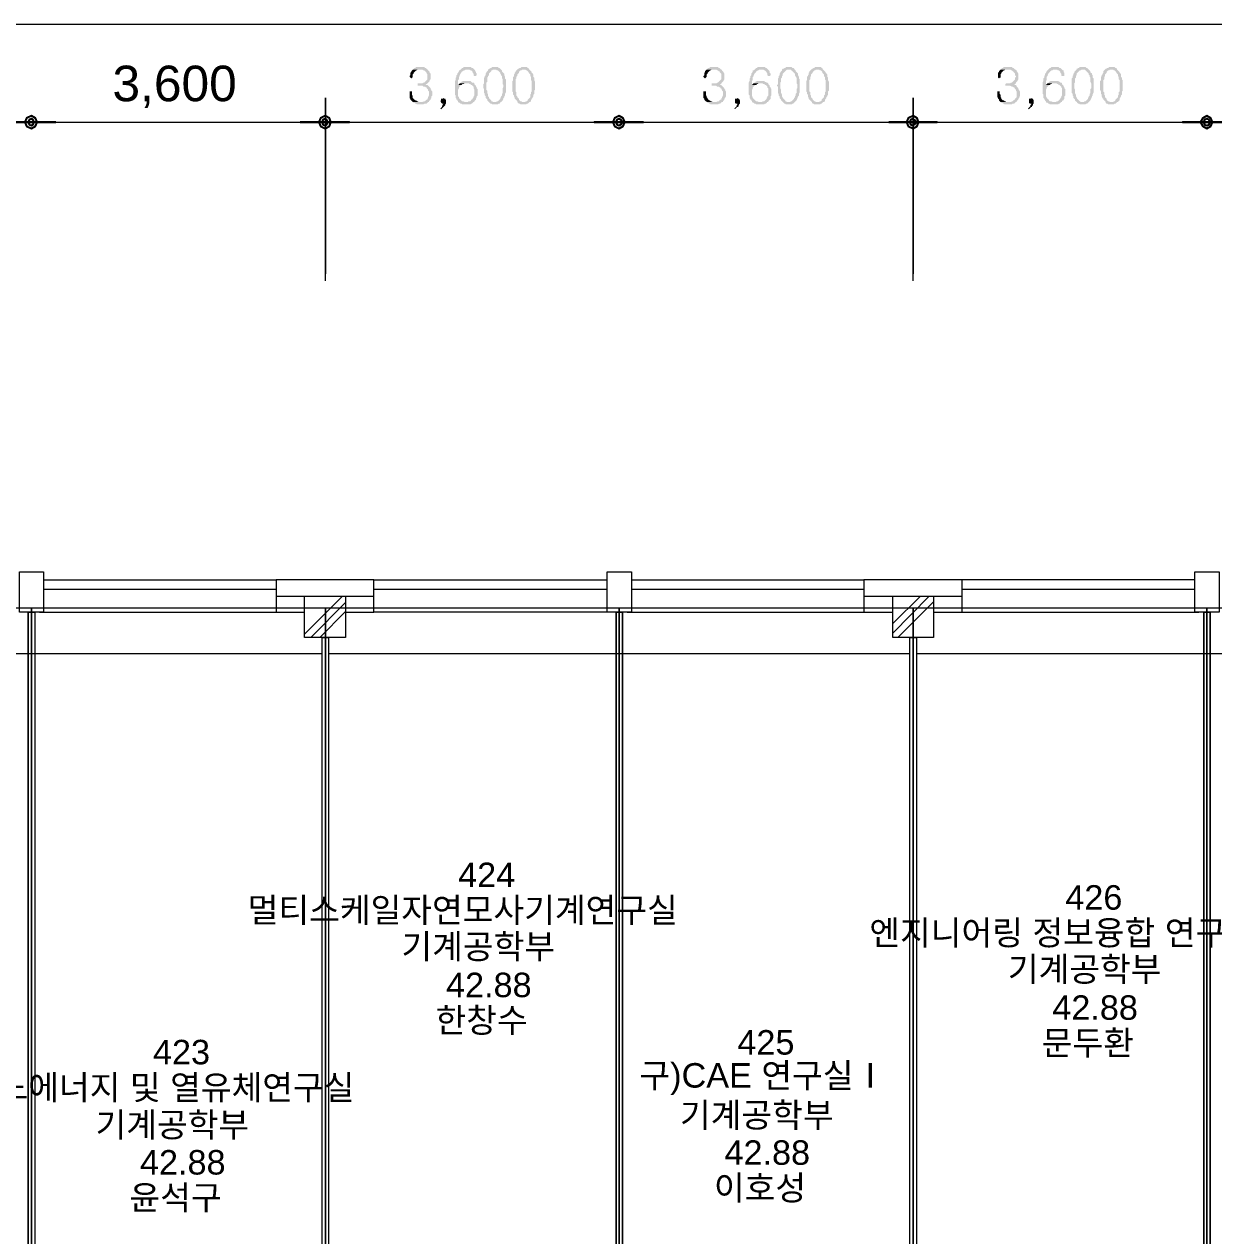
# Model space of a CAD drawing. Header units: millimetres. Extents: x -750 to 99069, y 12094 to 66109.
# Drawn here: x 21988 to 36556, y 29782 to 44611 of the extents above; entities that cross this region are included whole.
import ezdxf

# ---------------------------------------------------------------- set-up
doc = ezdxf.new("R2010")
doc.units = ezdxf.units.MM
for name, color, linetype in [('PDF_문자', 7, 'Continuous'), ('PDF_솔리드 채우기', 7, 'Continuous'), ('PDF_형상', 7, 'Continuous')]:
    doc.layers.add(name, color=color, linetype=linetype)
doc.styles.add('PDF 굴림', font='Arial.ttf')
doc.styles.add('PDF 맑은고딕Semilight', font='Arial.ttf')

msp = doc.modelspace()

# ---------------------------------------------------------------- hatches: boundary and pattern name
at = {"layer": 'PDF_솔리드 채우기', "transparency": 33554559}
for points in [[(26747, 44056), (26747, 44056), (26737, 44046), (26727, 44036), (26727, 44026), (26717, 44016), (26717, 43997), (26717, 43987), (26707, 43977), (26707, 43967), (26717, 43957), (26717, 43957), (26727, 43947), (26727, 43947), (26737, 43957), (26737, 43957), (26747, 43967), (26747, 43967), (26747, 43987), (26747, 43997), (26757, 44007), (26757, 44016), (26767, 44026), (26767, 44026), (26777, 44036), (26787, 44046), (26797, 44046), (26807, 44056), (26817, 44056), (26836, 44056), (26836, 44056)], [(26836, 44086), (26826, 44086), (26817, 44086), (26797, 44086), (26787, 44086), (26777, 44076), (26767, 44076), (26757, 44066), (26747, 44056), (26836, 44056), (26856, 44056), (26866, 44056), (26876, 44046), (26886, 44046), (26896, 44036), (26906, 44036), (26906, 44026), (26916, 44016), (26916, 44007), (26926, 43997), (26926, 43987), (26926, 43977), (26926, 43967), (26926, 43957), (26926, 43947), (26926, 43937), (26916, 43927), (26906, 43917), (26906, 43917), (26896, 43907), (26886, 43898), (26876, 43898), (26866, 43888), (26856, 43888), (26836, 43888), (26836, 43888), (26826, 43888), (26807, 43888), (26807, 43878), (26807, 43878), (26807, 43858), (26817, 43858), (26826, 43858), (26846, 43858), (26856, 43858), (26866, 43858), (26876, 43848), (26896, 43848), (26906, 43838), (26916, 43838), (26916, 43828), (26916, 43828), (26926, 43818), (26935, 43808), (26935, 43798), (26945, 43788), (26945, 43779), (26945, 43759), (26945, 43759), (26945, 43749), (26945, 43739), (26935, 43719), (26935, 43709), (26926, 43699), (26926, 43689), (26916, 43689), (26916, 43689), (26906, 43679), (26896, 43669), (26886, 43669), (26866, 43660), (26856, 43660), (26846, 43660), (26846, 43660), (26747, 43660), (26757, 43650), (26767, 43650), (26777, 43640), (26787, 43640), (26797, 43630), (26807, 43630), (26817, 43630), (26836, 43630), (26846, 43630), (26856, 43630), (26866, 43630), (26876, 43630), (26896, 43640), (26906, 43640), (26916, 43640), (26926, 43650), (26935, 43660), (26945, 43660), (26945, 43669), (26955, 43679), (26965, 43689), (26965, 43699), (26975, 43709), (26975, 43719), (26975, 43729), (26985, 43739), (26985, 43759), (26985, 43759), (26985, 43769), (26985, 43788), (26975, 43798), (26975, 43808), (26965, 43818), (26965, 43828), (26955, 43838), (26945, 43848), (26935, 43858), (26926, 43868), (26916, 43868), (26906, 43878), (26916, 43878), (26926, 43888), (26935, 43898), (26945, 43907), (26955, 43917), (26955, 43927), (26965, 43937), (26965, 43947), (26965, 43957), (26965, 43967), (26965, 43987), (26965, 43997), (26965, 44007), (26955, 44016), (26955, 44026), (26945, 44036), (26935, 44046), (26935, 44056), (26926, 44056), (26916, 44066), (26906, 44076), (26896, 44076), (26886, 44086), (26876, 44086), (26866, 44086), (26846, 44086)], [(27332, 44056), (27322, 44046), (27312, 44046), (27312, 44036), (27302, 44016), (27292, 44007), (27292, 44007), (27292, 43997), (27282, 43987), (27282, 43977), (27282, 43967), (27273, 43957), (27273, 43947), (27273, 43937), (27273, 43927), (27263, 43917), (27263, 43898), (27263, 43888), (27263, 43878), (27263, 43858), (27263, 43848), (27263, 43828), (27263, 43818), (27263, 43808), (27263, 43788), (27263, 43779), (27263, 43759), (27263, 43749), (27273, 43739), (27273, 43729), (27273, 43709), (27282, 43699), (27282, 43689), (27292, 43689), (27292, 43679), (27302, 43669), (27302, 43660), (27312, 43650), (27322, 43650), (27332, 43640), (27342, 43640), (27352, 43630), (27362, 43630), (27382, 43630), (27392, 43630), (27392, 43630), (27411, 43630), (27421, 43630), (27431, 43630), (27451, 43630), (27461, 43640), (27471, 43640), (27481, 43650), (27491, 43660), (27401, 43660), (27392, 43660), (27382, 43660), (27362, 43669), (27352, 43669), (27342, 43679), (27332, 43689), (27332, 43689), (27322, 43699), (27312, 43709), (27312, 43719), (27302, 43729), (27302, 43749), (27302, 43759), (27302, 43769), (27302, 43779), (27302, 43788), (27302, 43798), (27302, 43808), (27312, 43828), (27312, 43838), (27322, 43848), (27322, 43858), (27332, 43858), (27332, 43868), (27302, 43868), (27302, 43878), (27302, 43888), (27302, 43907), (27302, 43917), (27302, 43927), (27312, 43937), (27312, 43957), (27312, 43967), (27322, 43977), (27322, 43987), (27322, 43987), (27332, 44007), (27342, 44016), (27342, 44026), (27352, 44036), (27362, 44036), (27372, 44046), (27382, 44046), (27392, 44056), (27401, 44056), (27411, 44056), (27411, 44056)], [(27411, 44086), (27401, 44086), (27392, 44086), (27382, 44086), (27372, 44086), (27362, 44076), (27352, 44076), (27342, 44066), (27332, 44056), (27411, 44056), (27431, 44056), (27441, 44056), (27451, 44046), (27461, 44046), (27471, 44036), (27471, 44036), (27481, 44026), (27481, 44016), (27491, 44007), (27491, 43997), (27491, 43987), (27501, 43977), (27501, 43977), (27510, 43977), (27520, 43977), (27530, 43987), (27530, 43997), (27530, 44007), (27520, 44016), (27520, 44026), (27510, 44046), (27510, 44046), (27501, 44056), (27491, 44066), (27491, 44066), (27481, 44076), (27471, 44076), (27461, 44086), (27451, 44086), (27431, 44086), (27421, 44086)], [(27748, 44086), (27739, 44086), (27729, 44086), (27719, 44086), (27709, 44076), (27699, 44076), (27689, 44066), (27679, 44066), (27669, 44056), (27669, 44046), (27659, 44036), (27649, 44026), (27649, 44016), (27639, 44007), (27639, 43997), (27639, 43987), (27629, 43977), (27629, 43967), (27620, 43957), (27620, 43947), (27620, 43927), (27620, 43917), (27620, 43907), (27620, 43888), (27610, 43878), (27610, 43868), (27610, 43858), (27610, 43848), (27610, 43828), (27620, 43818), (27620, 43808), (27620, 43788), (27620, 43779), (27620, 43769), (27629, 43759), (27629, 43749), (27629, 43739), (27639, 43729), (27639, 43709), (27649, 43699), (27649, 43699), (27659, 43689), (27659, 43679), (27669, 43669), (27679, 43660), (27748, 43660), (27739, 43660), (27729, 43660), (27719, 43669), (27709, 43669), (27709, 43679), (27699, 43689), (27689, 43699), (27679, 43709), (27679, 43719), (27669, 43729), (27669, 43739), (27669, 43749), (27659, 43769), (27659, 43779), (27659, 43788), (27659, 43798), (27649, 43808), (27649, 43828), (27649, 43838), (27649, 43858), (27649, 43858), (27649, 43868), (27649, 43888), (27649, 43898), (27659, 43907), (27659, 43927), (27659, 43937), (27659, 43947), (27659, 43957), (27669, 43967), (27669, 43977), (27679, 43987), (27679, 43997), (27679, 44007), (27689, 44016), (27699, 44026), (27709, 44036), (27709, 44046), (27719, 44046), (27729, 44056), (27739, 44056), (27748, 44056), (27828, 44056), (27818, 44066), (27808, 44076), (27798, 44076), (27788, 44086), (27778, 44086), (27768, 44086), (27758, 44086)], [(27828, 44056), (27748, 44056), (27758, 44056), (27768, 44056), (27778, 44046), (27788, 44046), (27798, 44036), (27808, 44026), (27818, 44016), (27818, 44007), (27828, 43997), (27828, 43987), (27838, 43977), (27838, 43967), (27838, 43957), (27848, 43937), (27848, 43927), (27848, 43917), (27848, 43907), (27848, 43888), (27848, 43878), (27857, 43868), (27857, 43858), (27857, 43848), (27848, 43828), (27848, 43818), (27848, 43808), (27848, 43788), (27848, 43779), (27848, 43769), (27838, 43759), (27838, 43749), (27838, 43739), (27828, 43729), (27828, 43719), (27818, 43709), (27818, 43699), (27808, 43689), (27798, 43679), (27788, 43669), (27778, 43669), (27768, 43660), (27758, 43660), (27748, 43660), (27679, 43660), (27689, 43650), (27699, 43640), (27709, 43640), (27719, 43630), (27729, 43630), (27739, 43630), (27748, 43630), (27748, 43630), (27768, 43630), (27778, 43630), (27788, 43630), (27798, 43640), (27808, 43640), (27818, 43650), (27818, 43660), (27828, 43660), (27838, 43669), (27848, 43679), (27857, 43699), (27857, 43699), (27857, 43709), (27867, 43719), (27867, 43729), (27877, 43739), (27877, 43749), (27877, 43759), (27887, 43779), (27887, 43788), (27887, 43798), (27887, 43808), (27887, 43828), (27887, 43838), (27887, 43848), (27887, 43858), (27887, 43868), (27887, 43888), (27887, 43898), (27887, 43907), (27887, 43927), (27887, 43937), (27877, 43947), (27877, 43957), (27877, 43967), (27867, 43987), (27867, 43997), (27867, 44007), (27857, 44016), (27857, 44016), (27848, 44026), (27838, 44036), (27838, 44046)], [(28105, 44086), (28095, 44086), (28085, 44086), (28076, 44086), (28066, 44076), (28056, 44076), (28046, 44066), (28036, 44066), (28026, 44056), (28016, 44046), (28006, 44036), (28006, 44026), (27996, 44016), (27996, 44007), (27986, 43997), (27986, 43987), (27986, 43977), (27976, 43967), (27976, 43957), (27976, 43947), (27976, 43927), (27967, 43917), (27967, 43907), (27967, 43888), (27967, 43878), (27967, 43868), (27967, 43858), (27967, 43848), (27967, 43828), (27967, 43818), (27967, 43808), (27967, 43788), (27976, 43779), (27976, 43769), (27976, 43759), (27976, 43749), (27986, 43739), (27986, 43729), (27996, 43709), (27996, 43699), (27996, 43699), (28006, 43689), (28016, 43679), (28026, 43669), (28026, 43660), (28105, 43660), (28095, 43660), (28085, 43660), (28076, 43669), (28066, 43669), (28056, 43679), (28046, 43689), (28046, 43699), (28036, 43709), (28026, 43719), (28026, 43729), (28016, 43739), (28016, 43749), (28016, 43769), (28016, 43779), (28006, 43788), (28006, 43798), (28006, 43808), (28006, 43828), (28006, 43838), (28006, 43858), (28006, 43858), (28006, 43868), (28006, 43888), (28006, 43898), (28006, 43907), (28006, 43927), (28006, 43937), (28016, 43947), (28016, 43957), (28016, 43967), (28026, 43977), (28026, 43987), (28026, 43997), (28036, 44007), (28046, 44016), (28046, 44026), (28056, 44036), (28066, 44046), (28076, 44046), (28085, 44056), (28095, 44056), (28105, 44056), (28175, 44056), (28165, 44066), (28165, 44076), (28155, 44076), (28145, 44086), (28135, 44086), (28115, 44086)], [(28175, 44056), (28105, 44056), (28115, 44056), (28125, 44056), (28135, 44046), (28145, 44046), (28155, 44036), (28165, 44026), (28165, 44016), (28175, 44007), (28185, 43997), (28185, 43987), (28185, 43977), (28195, 43967), (28195, 43957), (28195, 43937), (28195, 43927), (28204, 43917), (28204, 43907), (28204, 43888), (28204, 43878), (28204, 43868), (28204, 43858), (28204, 43848), (28204, 43828), (28204, 43818), (28204, 43808), (28204, 43788), (28195, 43779), (28195, 43769), (28195, 43759), (28185, 43749), (28185, 43739), (28185, 43729), (28185, 43719), (28175, 43709), (28165, 43699), (28155, 43689), (28155, 43679), (28145, 43669), (28135, 43669), (28125, 43660), (28115, 43660), (28105, 43660), (28026, 43660), (28036, 43650), (28046, 43640), (28056, 43640), (28066, 43630), (28076, 43630), (28085, 43630), (28095, 43630), (28105, 43630), (28115, 43630), (28125, 43630), (28135, 43630), (28145, 43640), (28155, 43640), (28165, 43650), (28175, 43660), (28185, 43660), (28195, 43669), (28195, 43679), (28204, 43699), (28204, 43699), (28214, 43709), (28214, 43719), (28224, 43729), (28224, 43739), (28224, 43749), (28234, 43759), (28234, 43779), (28234, 43788), (28234, 43798), (28244, 43808), (28244, 43828), (28244, 43838), (28244, 43848), (28244, 43858), (28244, 43868), (28244, 43888), (28244, 43898), (28244, 43907), (28234, 43927), (28234, 43937), (28234, 43947), (28234, 43957), (28224, 43967), (28224, 43987), (28224, 43997), (28214, 44007), (28214, 44016), (28204, 44016), (28204, 44026), (28195, 44036), (28185, 44046)], [(30346, 44056), (30346, 44056), (30336, 44046), (30326, 44036), (30326, 44026), (30316, 44016), (30316, 43997), (30316, 43987), (30306, 43977), (30306, 43967), (30316, 43957), (30316, 43957), (30326, 43947), (30326, 43947), (30336, 43957), (30336, 43957), (30346, 43967), (30346, 43967), (30346, 43987), (30346, 43997), (30356, 44007), (30356, 44016), (30366, 44026), (30366, 44026), (30376, 44036), (30386, 44046), (30395, 44046), (30405, 44056), (30425, 44056), (30435, 44056), (30435, 44056)], [(30435, 44086), (30425, 44086), (30415, 44086), (30395, 44086), (30386, 44086), (30376, 44076), (30366, 44076), (30356, 44066), (30346, 44056), (30435, 44056), (30455, 44056), (30465, 44056), (30475, 44046), (30485, 44046), (30495, 44036), (30504, 44036), (30504, 44026), (30514, 44016), (30524, 44007), (30524, 43997), (30524, 43987), (30524, 43977), (30524, 43967), (30524, 43957), (30524, 43947), (30524, 43937), (30514, 43927), (30504, 43917), (30504, 43917), (30495, 43907), (30485, 43898), (30475, 43898), (30465, 43888), (30455, 43888), (30445, 43888), (30435, 43888), (30425, 43888), (30405, 43888), (30405, 43878), (30405, 43878), (30405, 43858), (30415, 43858), (30425, 43858), (30445, 43858), (30455, 43858), (30465, 43858), (30475, 43848), (30495, 43848), (30504, 43838), (30514, 43838), (30514, 43828), (30524, 43828), (30524, 43818), (30534, 43808), (30534, 43798), (30544, 43788), (30544, 43779), (30544, 43759), (30544, 43759), (30544, 43749), (30544, 43739), (30534, 43719), (30534, 43709), (30524, 43699), (30524, 43689), (30524, 43689), (30514, 43689), (30504, 43679), (30495, 43669), (30485, 43669), (30465, 43660), (30455, 43660), (30445, 43660), (30445, 43660), (30346, 43660), (30356, 43650), (30366, 43650), (30376, 43640), (30386, 43640), (30395, 43630), (30405, 43630), (30415, 43630), (30435, 43630), (30445, 43630), (30455, 43630), (30465, 43630), (30485, 43630), (30495, 43640), (30504, 43640), (30514, 43640), (30524, 43650), (30534, 43660), (30544, 43660), (30544, 43669), (30554, 43679), (30564, 43689), (30564, 43699), (30574, 43709), (30574, 43719), (30584, 43729), (30584, 43739), (30584, 43759), (30584, 43759), (30584, 43769), (30584, 43788), (30574, 43798), (30574, 43808), (30564, 43818), (30564, 43828), (30554, 43838), (30544, 43848), (30534, 43858), (30524, 43868), (30514, 43868), (30514, 43878), (30524, 43878), (30524, 43888), (30534, 43898), (30544, 43907), (30554, 43917), (30554, 43927), (30564, 43937), (30564, 43947), (30564, 43957), (30564, 43967), (30564, 43987), (30564, 43997), (30564, 44007), (30554, 44016), (30554, 44026), (30544, 44036), (30534, 44046), (30534, 44056), (30524, 44056), (30514, 44066), (30504, 44076), (30495, 44076), (30485, 44086), (30475, 44086), (30465, 44086), (30445, 44086)], [(30931, 44056), (30921, 44046), (30911, 44046), (30911, 44036), (30901, 44016), (30891, 44007), (30891, 44007), (30891, 43997), (30891, 43987), (30881, 43977), (30881, 43967), (30881, 43957), (30871, 43947), (30871, 43937), (30871, 43927), (30871, 43917), (30861, 43898), (30861, 43888), (30861, 43878), (30861, 43858), (30861, 43848), (30861, 43828), (30861, 43818), (30861, 43808), (30861, 43788), (30861, 43779), (30861, 43759), (30861, 43749), (30871, 43739), (30871, 43729), (30871, 43709), (30881, 43699), (30881, 43689), (30891, 43689), (30891, 43679), (30901, 43669), (30901, 43660), (30911, 43650), (30921, 43650), (30931, 43640), (30941, 43640), (30951, 43630), (30970, 43630), (30980, 43630), (30990, 43630), (31000, 43630), (31010, 43630), (31020, 43630), (31030, 43630), (31050, 43630), (31060, 43640), (31070, 43640), (31080, 43650), (31089, 43660), (31000, 43660), (30990, 43660), (30980, 43660), (30961, 43669), (30951, 43669), (30941, 43679), (30931, 43689), (30931, 43689), (30921, 43699), (30911, 43709), (30911, 43719), (30901, 43729), (30901, 43749), (30901, 43759), (30901, 43769), (30901, 43779), (30901, 43788), (30901, 43798), (30901, 43808), (30911, 43828), (30911, 43838), (30921, 43848), (30931, 43858), (30931, 43858), (30941, 43868), (30901, 43868), (30901, 43878), (30901, 43888), (30901, 43907), (30901, 43917), (30911, 43927), (30911, 43937), (30911, 43957), (30911, 43967), (30921, 43977), (30921, 43987), (30921, 43987), (30931, 44007), (30941, 44016), (30951, 44026), (30951, 44036), (30961, 44036), (30970, 44046), (30980, 44046), (30990, 44056), (31000, 44056), (31010, 44056), (31010, 44056)], [(31010, 44086), (31000, 44086), (30990, 44086), (30980, 44086), (30970, 44086), (30961, 44076), (30951, 44076), (30941, 44066), (30931, 44056), (31010, 44056), (31030, 44056), (31040, 44056), (31050, 44046), (31060, 44046), (31070, 44036), (31070, 44036), (31080, 44026), (31080, 44016), (31089, 44007), (31089, 43997), (31089, 43987), (31099, 43977), (31099, 43977), (31109, 43977), (31119, 43977), (31129, 43987), (31129, 43997), (31129, 44007), (31119, 44016), (31119, 44026), (31109, 44046), (31109, 44046), (31099, 44056), (31089, 44066), (31089, 44066), (31080, 44076), (31070, 44076), (31060, 44086), (31050, 44086), (31030, 44086), (31020, 44086)], [(31347, 44086), (31337, 44086), (31327, 44086), (31317, 44086), (31308, 44076), (31298, 44076), (31288, 44066), (31278, 44066), (31268, 44056), (31268, 44046), (31258, 44036), (31248, 44026), (31248, 44016), (31238, 44007), (31238, 43997), (31238, 43987), (31228, 43977), (31228, 43967), (31228, 43957), (31218, 43947), (31218, 43927), (31218, 43917), (31218, 43907), (31218, 43888), (31218, 43878), (31208, 43868), (31208, 43858), (31218, 43848), (31218, 43828), (31218, 43818), (31218, 43808), (31218, 43788), (31218, 43779), (31218, 43769), (31228, 43759), (31228, 43749), (31228, 43739), (31238, 43729), (31238, 43709), (31248, 43699), (31248, 43699), (31258, 43689), (31258, 43679), (31268, 43669), (31278, 43660), (31347, 43660), (31337, 43660), (31327, 43660), (31317, 43669), (31308, 43669), (31308, 43679), (31298, 43689), (31288, 43699), (31278, 43709), (31278, 43719), (31268, 43729), (31268, 43739), (31268, 43749), (31258, 43769), (31258, 43779), (31258, 43788), (31258, 43798), (31258, 43808), (31248, 43828), (31248, 43838), (31248, 43858), (31248, 43858), (31248, 43868), (31248, 43888), (31248, 43898), (31258, 43907), (31258, 43927), (31258, 43937), (31258, 43947), (31268, 43957), (31268, 43967), (31268, 43977), (31278, 43987), (31278, 43997), (31278, 44007), (31288, 44016), (31298, 44026), (31308, 44036), (31317, 44046), (31317, 44046), (31327, 44056), (31337, 44056), (31347, 44056), (31426, 44056), (31417, 44066), (31407, 44076), (31397, 44076), (31387, 44086), (31377, 44086), (31367, 44086), (31357, 44086)], [(31426, 44056), (31347, 44056), (31357, 44056), (31377, 44056), (31377, 44046), (31387, 44046), (31397, 44036), (31407, 44026), (31417, 44016), (31426, 44007), (31426, 43997), (31426, 43987), (31436, 43977), (31436, 43967), (31446, 43957), (31446, 43937), (31446, 43927), (31446, 43917), (31446, 43907), (31446, 43888), (31456, 43878), (31456, 43868), (31456, 43858), (31456, 43848), (31456, 43828), (31446, 43818), (31446, 43808), (31446, 43788), (31446, 43779), (31446, 43769), (31436, 43759), (31436, 43749), (31436, 43739), (31426, 43729), (31426, 43719), (31417, 43709), (31417, 43699), (31407, 43689), (31397, 43679), (31387, 43669), (31377, 43669), (31367, 43660), (31357, 43660), (31347, 43660), (31278, 43660), (31288, 43650), (31298, 43640), (31308, 43640), (31317, 43630), (31327, 43630), (31337, 43630), (31347, 43630), (31347, 43630), (31367, 43630), (31377, 43630), (31387, 43630), (31397, 43640), (31407, 43640), (31417, 43650), (31426, 43660), (31426, 43660), (31436, 43669), (31446, 43679), (31456, 43699), (31456, 43699), (31456, 43709), (31466, 43719), (31466, 43729), (31476, 43739), (31476, 43749), (31476, 43759), (31486, 43779), (31486, 43788), (31486, 43798), (31486, 43808), (31486, 43828), (31486, 43838), (31486, 43848), (31486, 43858), (31486, 43868), (31486, 43888), (31486, 43898), (31486, 43907), (31486, 43927), (31486, 43937), (31476, 43947), (31476, 43957), (31476, 43967), (31466, 43987), (31466, 43997), (31466, 44007), (31456, 44016), (31456, 44016), (31446, 44026), (31436, 44036), (31436, 44046)], [(31704, 44086), (31694, 44086), (31684, 44086), (31674, 44086), (31664, 44076), (31655, 44076), (31645, 44066), (31635, 44066), (31625, 44056), (31615, 44046), (31605, 44036), (31605, 44026), (31595, 44016), (31595, 44007), (31595, 43997), (31585, 43987), (31585, 43977), (31575, 43967), (31575, 43957), (31575, 43947), (31575, 43927), (31565, 43917), (31565, 43907), (31565, 43888), (31565, 43878), (31565, 43868), (31565, 43858), (31565, 43848), (31565, 43828), (31565, 43818), (31565, 43808), (31565, 43788), (31575, 43779), (31575, 43769), (31575, 43759), (31585, 43749), (31585, 43739), (31585, 43729), (31595, 43709), (31595, 43699), (31595, 43699), (31605, 43689), (31615, 43679), (31625, 43669), (31635, 43660), (31704, 43660), (31694, 43660), (31684, 43660), (31674, 43669), (31664, 43669), (31655, 43679), (31645, 43689), (31645, 43699), (31635, 43709), (31625, 43719), (31625, 43729), (31625, 43739), (31615, 43749), (31615, 43769), (31615, 43779), (31605, 43788), (31605, 43798), (31605, 43808), (31605, 43828), (31605, 43838), (31605, 43858), (31605, 43858), (31605, 43868), (31605, 43888), (31605, 43898), (31605, 43907), (31605, 43927), (31615, 43937), (31615, 43947), (31615, 43957), (31615, 43967), (31625, 43977), (31625, 43987), (31625, 43997), (31635, 44007), (31645, 44016), (31645, 44026), (31655, 44036), (31664, 44046), (31674, 44046), (31684, 44056), (31694, 44056), (31704, 44056), (31773, 44056), (31764, 44066), (31764, 44076), (31754, 44076), (31744, 44086), (31734, 44086), (31714, 44086)], [(31773, 44056), (31704, 44056), (31714, 44056), (31724, 44056), (31734, 44046), (31744, 44046), (31754, 44036), (31764, 44026), (31764, 44016), (31773, 44007), (31783, 43997), (31783, 43987), (31783, 43977), (31793, 43967), (31793, 43957), (31793, 43937), (31803, 43927), (31803, 43917), (31803, 43907), (31803, 43888), (31803, 43878), (31803, 43868), (31803, 43858), (31803, 43848), (31803, 43828), (31803, 43818), (31803, 43808), (31803, 43788), (31793, 43779), (31793, 43769), (31793, 43759), (31793, 43749), (31783, 43739), (31783, 43729), (31783, 43719), (31773, 43709), (31764, 43699), (31754, 43689), (31754, 43679), (31744, 43669), (31734, 43669), (31724, 43660), (31714, 43660), (31704, 43660), (31635, 43660), (31635, 43650), (31645, 43640), (31655, 43640), (31664, 43630), (31674, 43630), (31684, 43630), (31694, 43630), (31704, 43630), (31714, 43630), (31724, 43630), (31734, 43630), (31744, 43640), (31754, 43640), (31764, 43650), (31773, 43660), (31783, 43660), (31793, 43669), (31793, 43679), (31803, 43699), (31803, 43699), (31813, 43709), (31813, 43719), (31823, 43729), (31823, 43739), (31833, 43749), (31833, 43759), (31833, 43779), (31833, 43788), (31843, 43798), (31843, 43808), (31843, 43828), (31843, 43838), (31843, 43848), (31843, 43858), (31843, 43868), (31843, 43888), (31843, 43898), (31843, 43907), (31833, 43927), (31833, 43937), (31833, 43947), (31833, 43957), (31823, 43967), (31823, 43987), (31823, 43997), (31813, 44007), (31813, 44016), (31803, 44016), (31803, 44026), (31793, 44036), (31783, 44046)], [(33945, 44056), (33945, 44056), (33935, 44046), (33925, 44036), (33925, 44026), (33915, 44016), (33915, 43997), (33915, 43987), (33915, 43977), (33915, 43967), (33915, 43957), (33915, 43957), (33925, 43947), (33925, 43947), (33935, 43957), (33945, 43957), (33945, 43967), (33945, 43967), (33945, 43987), (33945, 43997), (33955, 44007), (33955, 44016), (33964, 44026), (33964, 44026), (33974, 44036), (33984, 44046), (33994, 44046), (34004, 44056), (34024, 44056), (34034, 44056), (34034, 44056)], [(34034, 44086), (34024, 44086), (34014, 44086), (34004, 44086), (33984, 44086), (33974, 44076), (33964, 44076), (33955, 44066), (33945, 44056), (34034, 44056), (34054, 44056), (34064, 44056), (34074, 44046), (34083, 44046), (34093, 44036), (34103, 44036), (34103, 44026), (34113, 44016), (34123, 44007), (34123, 43997), (34123, 43987), (34133, 43977), (34133, 43967), (34123, 43957), (34123, 43947), (34123, 43937), (34113, 43927), (34103, 43917), (34103, 43917), (34093, 43907), (34083, 43898), (34074, 43898), (34064, 43888), (34054, 43888), (34044, 43888), (34034, 43888), (34024, 43888), (34014, 43888), (34004, 43878), (34004, 43878), (34004, 43858), (34014, 43858), (34024, 43858), (34044, 43858), (34054, 43858), (34064, 43858), (34083, 43848), (34093, 43848), (34103, 43838), (34113, 43838), (34113, 43828), (34123, 43828), (34123, 43818), (34133, 43808), (34133, 43798), (34143, 43788), (34143, 43779), (34143, 43759), (34143, 43759), (34143, 43749), (34143, 43739), (34143, 43719), (34133, 43709), (34123, 43699), (34123, 43689), (34123, 43689), (34113, 43689), (34103, 43679), (34093, 43669), (34083, 43669), (34074, 43660), (34054, 43660), (34044, 43660), (34044, 43660), (33945, 43660), (33955, 43650), (33964, 43650), (33974, 43640), (33984, 43640), (33994, 43630), (34004, 43630), (34014, 43630), (34034, 43630), (34044, 43630), (34054, 43630), (34064, 43630), (34083, 43630), (34093, 43640), (34103, 43640), (34113, 43640), (34123, 43650), (34133, 43660), (34143, 43660), (34143, 43669), (34153, 43679), (34163, 43689), (34163, 43699), (34173, 43709), (34173, 43719), (34183, 43729), (34183, 43739), (34183, 43759), (34183, 43759), (34183, 43769), (34183, 43788), (34173, 43798), (34173, 43808), (34163, 43818), (34163, 43828), (34153, 43838), (34143, 43848), (34143, 43858), (34133, 43868), (34123, 43868), (34113, 43878), (34123, 43878), (34133, 43888), (34133, 43898), (34143, 43907), (34153, 43917), (34153, 43927), (34163, 43937), (34163, 43947), (34163, 43957), (34163, 43967), (34163, 43987), (34163, 43997), (34163, 44007), (34153, 44016), (34153, 44026), (34143, 44036), (34143, 44046), (34133, 44056), (34123, 44056), (34113, 44066), (34103, 44076), (34093, 44076), (34083, 44086), (34074, 44086), (34064, 44086), (34054, 44086)], [(34530, 44056), (34520, 44046), (34520, 44046), (34510, 44036), (34500, 44016), (34490, 44007), (34490, 44007), (34490, 43997), (34490, 43987), (34480, 43977), (34480, 43967), (34480, 43957), (34470, 43947), (34470, 43937), (34470, 43927), (34470, 43917), (34460, 43898), (34460, 43888), (34460, 43878), (34460, 43858), (34460, 43848), (34460, 43828), (34460, 43818), (34460, 43808), (34460, 43788), (34460, 43779), (34460, 43759), (34470, 43749), (34470, 43739), (34470, 43729), (34470, 43709), (34480, 43699), (34480, 43689), (34490, 43689), (34490, 43679), (34500, 43669), (34500, 43660), (34510, 43650), (34520, 43650), (34530, 43640), (34539, 43640), (34549, 43630), (34569, 43630), (34579, 43630), (34589, 43630), (34599, 43630), (34609, 43630), (34619, 43630), (34639, 43630), (34649, 43630), (34658, 43640), (34668, 43640), (34678, 43650), (34688, 43660), (34599, 43660), (34589, 43660), (34579, 43660), (34569, 43669), (34549, 43669), (34539, 43679), (34539, 43689), (34530, 43689), (34520, 43699), (34510, 43709), (34510, 43719), (34500, 43729), (34500, 43749), (34500, 43759), (34500, 43769), (34500, 43779), (34500, 43788), (34500, 43798), (34500, 43808), (34510, 43828), (34510, 43838), (34520, 43848), (34530, 43858), (34530, 43858), (34539, 43868), (34500, 43868), (34500, 43878), (34500, 43888), (34500, 43907), (34500, 43917), (34510, 43927), (34510, 43937), (34510, 43957), (34510, 43967), (34520, 43977), (34520, 43987), (34520, 43987), (34530, 44007), (34539, 44016), (34549, 44026), (34549, 44036), (34559, 44036), (34569, 44046), (34579, 44046), (34589, 44056), (34599, 44056), (34609, 44056), (34609, 44056)], [(34609, 44086), (34599, 44086), (34589, 44086), (34579, 44086), (34569, 44086), (34559, 44076), (34549, 44076), (34539, 44066), (34530, 44056), (34609, 44056), (34629, 44056), (34639, 44056), (34649, 44046), (34658, 44046), (34668, 44036), (34668, 44036), (34678, 44026), (34678, 44016), (34688, 44007), (34688, 43997), (34688, 43987), (34698, 43977), (34708, 43977), (34708, 43977), (34728, 43977), (34728, 43987), (34728, 43997), (34728, 44007), (34728, 44016), (34718, 44026), (34718, 44046), (34708, 44046), (34698, 44056), (34688, 44066), (34688, 44066), (34678, 44076), (34668, 44076), (34658, 44086), (34649, 44086), (34639, 44086), (34619, 44086)], [(34956, 44086), (34936, 44086), (34926, 44086), (34916, 44086), (34906, 44076), (34896, 44076), (34886, 44066), (34877, 44066), (34877, 44056), (34867, 44046), (34857, 44036), (34847, 44026), (34847, 44016), (34837, 44007), (34837, 43997), (34837, 43987), (34827, 43977), (34827, 43967), (34827, 43957), (34817, 43947), (34817, 43927), (34817, 43917), (34817, 43907), (34817, 43888), (34817, 43878), (34817, 43868), (34817, 43858), (34817, 43848), (34817, 43828), (34817, 43818), (34817, 43808), (34817, 43788), (34817, 43779), (34817, 43769), (34827, 43759), (34827, 43749), (34827, 43739), (34837, 43729), (34837, 43709), (34847, 43699), (34847, 43699), (34857, 43689), (34857, 43679), (34867, 43669), (34877, 43660), (34956, 43660), (34936, 43660), (34926, 43660), (34916, 43669), (34916, 43669), (34906, 43679), (34896, 43689), (34886, 43699), (34877, 43709), (34877, 43719), (34867, 43729), (34867, 43739), (34867, 43749), (34857, 43769), (34857, 43779), (34857, 43788), (34857, 43798), (34857, 43808), (34847, 43828), (34847, 43838), (34847, 43858), (34847, 43858), (34847, 43868), (34847, 43888), (34857, 43898), (34857, 43907), (34857, 43927), (34857, 43937), (34857, 43947), (34867, 43957), (34867, 43967), (34867, 43977), (34877, 43987), (34877, 43997), (34877, 44007), (34886, 44016), (34896, 44026), (34906, 44036), (34916, 44046), (34926, 44046), (34936, 44056), (34946, 44056), (34956, 44056), (35025, 44056), (35015, 44066), (35005, 44076), (34996, 44076), (34986, 44086), (34976, 44086), (34966, 44086)], [(35025, 44056), (34956, 44056), (34966, 44056), (34976, 44056), (34986, 44046), (34986, 44046), (34996, 44036), (35005, 44026), (35015, 44016), (35025, 44007), (35025, 43997), (35035, 43987), (35035, 43977), (35035, 43967), (35045, 43957), (35045, 43937), (35045, 43927), (35045, 43917), (35045, 43907), (35055, 43888), (35055, 43878), (35055, 43868), (35055, 43858), (35055, 43848), (35055, 43828), (35045, 43818), (35045, 43808), (35045, 43788), (35045, 43779), (35045, 43769), (35035, 43759), (35035, 43749), (35035, 43739), (35025, 43729), (35025, 43719), (35015, 43709), (35015, 43699), (35005, 43689), (34996, 43679), (34986, 43669), (34976, 43669), (34966, 43660), (34956, 43660), (34956, 43660), (34877, 43660), (34886, 43650), (34896, 43640), (34906, 43640), (34916, 43630), (34926, 43630), (34936, 43630), (34946, 43630), (34956, 43630), (34966, 43630), (34976, 43630), (34986, 43630), (34996, 43640), (35005, 43640), (35015, 43650), (35025, 43660), (35025, 43660), (35035, 43669), (35045, 43679), (35055, 43699), (35055, 43699), (35055, 43709), (35065, 43719), (35065, 43729), (35075, 43739), (35075, 43749), (35075, 43759), (35085, 43779), (35085, 43788), (35085, 43798), (35085, 43808), (35085, 43828), (35085, 43838), (35085, 43848), (35085, 43858), (35085, 43868), (35085, 43888), (35085, 43898), (35085, 43907), (35085, 43927), (35085, 43937), (35085, 43947), (35075, 43957), (35075, 43967), (35075, 43987), (35065, 43997), (35065, 44007), (35055, 44016), (35055, 44016), (35045, 44026), (35045, 44036), (35035, 44046)], [(35303, 44086), (35293, 44086), (35283, 44086), (35273, 44086), (35263, 44076), (35253, 44076), (35243, 44066), (35233, 44066), (35224, 44056), (35214, 44046), (35204, 44036), (35204, 44026), (35204, 44016), (35194, 44007), (35194, 43997), (35184, 43987), (35184, 43977), (35174, 43967), (35174, 43957), (35174, 43947), (35174, 43927), (35164, 43917), (35164, 43907), (35164, 43888), (35164, 43878), (35164, 43868), (35164, 43858), (35164, 43848), (35164, 43828), (35164, 43818), (35164, 43808), (35174, 43788), (35174, 43779), (35174, 43769), (35174, 43759), (35184, 43749), (35184, 43739), (35184, 43729), (35194, 43709), (35194, 43699), (35204, 43699), (35204, 43689), (35214, 43679), (35224, 43669), (35233, 43660), (35303, 43660), (35293, 43660), (35283, 43660), (35273, 43669), (35263, 43669), (35253, 43679), (35243, 43689), (35243, 43699), (35233, 43709), (35224, 43719), (35224, 43729), (35224, 43739), (35214, 43749), (35214, 43769), (35214, 43779), (35204, 43788), (35204, 43798), (35204, 43808), (35204, 43828), (35204, 43838), (35204, 43858), (35204, 43858), (35204, 43868), (35204, 43888), (35204, 43898), (35204, 43907), (35204, 43927), (35214, 43937), (35214, 43947), (35214, 43957), (35214, 43967), (35224, 43977), (35224, 43987), (35224, 43997), (35233, 44007), (35243, 44016), (35243, 44026), (35253, 44036), (35263, 44046), (35273, 44046), (35283, 44056), (35293, 44056), (35303, 44056), (35372, 44056), (35372, 44066), (35362, 44076), (35352, 44076), (35342, 44086), (35333, 44086), (35323, 44086)], [(35372, 44056), (35303, 44056), (35313, 44056), (35323, 44056), (35333, 44046), (35342, 44046), (35352, 44036), (35362, 44026), (35362, 44016), (35372, 44007), (35382, 43997), (35382, 43987), (35382, 43977), (35392, 43967), (35392, 43957), (35392, 43937), (35402, 43927), (35402, 43917), (35402, 43907), (35402, 43888), (35402, 43878), (35402, 43868), (35402, 43858), (35402, 43848), (35402, 43828), (35402, 43818), (35402, 43808), (35402, 43788), (35392, 43779), (35392, 43769), (35392, 43759), (35392, 43749), (35382, 43739), (35382, 43729), (35382, 43719), (35372, 43709), (35362, 43699), (35352, 43689), (35352, 43679), (35342, 43669), (35333, 43669), (35323, 43660), (35313, 43660), (35303, 43660), (35233, 43660), (35233, 43650), (35243, 43640), (35253, 43640), (35263, 43630), (35273, 43630), (35283, 43630), (35303, 43630), (35303, 43630), (35313, 43630), (35323, 43630), (35333, 43630), (35342, 43640), (35352, 43640), (35362, 43650), (35372, 43660), (35382, 43660), (35392, 43669), (35402, 43679), (35402, 43699), (35402, 43699), (35412, 43709), (35412, 43719), (35422, 43729), (35422, 43739), (35432, 43749), (35432, 43759), (35432, 43779), (35432, 43788), (35442, 43798), (35442, 43808), (35442, 43828), (35442, 43838), (35442, 43848), (35442, 43858), (35442, 43868), (35442, 43888), (35442, 43898), (35442, 43907), (35442, 43927), (35432, 43937), (35432, 43947), (35432, 43957), (35422, 43967), (35422, 43987), (35422, 43997), (35412, 44007), (35412, 44016), (35402, 44016), (35402, 44026), (35392, 44036), (35382, 44046)], [(27411, 43917), (27401, 43917), (27392, 43917), (27372, 43917), (27362, 43917), (27352, 43907), (27342, 43907), (27342, 43898), (27332, 43898), (27322, 43888), (27401, 43888), (27421, 43888), (27431, 43888), (27441, 43878), (27451, 43878), (27461, 43868), (27471, 43868), (27481, 43858), (27481, 43858), (27491, 43848), (27491, 43838), (27491, 43828), (27501, 43808), (27501, 43798), (27501, 43788), (27501, 43779), (27501, 43759), (27501, 43749), (27501, 43739), (27491, 43729), (27491, 43719), (27481, 43709), (27481, 43699), (27471, 43689), (27461, 43689), (27461, 43679), (27451, 43669), (27431, 43669), (27421, 43660), (27411, 43660), (27401, 43660), (27491, 43660), (27501, 43660), (27501, 43669), (27510, 43679), (27510, 43679), (27520, 43689), (27520, 43699), (27530, 43719), (27530, 43729), (27540, 43739), (27540, 43749), (27540, 43769), (27540, 43779), (27540, 43779), (27540, 43798), (27540, 43808), (27540, 43818), (27530, 43828), (27530, 43838), (27520, 43848), (27520, 43858), (27510, 43868), (27501, 43878), (27501, 43888), (27491, 43898), (27471, 43898), (27461, 43907), (27451, 43917), (27441, 43917), (27431, 43917), (27421, 43917)], [(31010, 43917), (31000, 43917), (30990, 43917), (30970, 43917), (30961, 43917), (30951, 43907), (30941, 43907), (30941, 43898), (30931, 43898), (30921, 43888), (31000, 43888), (31020, 43888), (31030, 43888), (31040, 43878), (31050, 43878), (31060, 43868), (31070, 43868), (31080, 43858), (31080, 43858), (31089, 43848), (31089, 43838), (31099, 43828), (31099, 43808), (31099, 43798), (31099, 43788), (31099, 43779), (31099, 43759), (31099, 43749), (31099, 43739), (31089, 43729), (31089, 43719), (31080, 43709), (31080, 43699), (31070, 43689), (31070, 43689), (31060, 43679), (31050, 43669), (31040, 43669), (31020, 43660), (31010, 43660), (31000, 43660), (31089, 43660), (31099, 43660), (31099, 43669), (31109, 43679), (31109, 43679), (31119, 43689), (31129, 43699), (31129, 43719), (31129, 43729), (31139, 43739), (31139, 43749), (31139, 43769), (31139, 43779), (31139, 43779), (31139, 43798), (31139, 43808), (31139, 43818), (31129, 43828), (31129, 43838), (31119, 43848), (31119, 43858), (31109, 43868), (31099, 43878), (31099, 43888), (31089, 43898), (31080, 43898), (31060, 43907), (31050, 43917), (31040, 43917), (31030, 43917), (31020, 43917)], [(34609, 43917), (34599, 43917), (34589, 43917), (34569, 43917), (34559, 43917), (34549, 43907), (34539, 43907), (34539, 43898), (34530, 43898), (34520, 43888), (34599, 43888), (34619, 43888), (34629, 43888), (34639, 43878), (34649, 43878), (34658, 43868), (34668, 43868), (34678, 43858), (34678, 43858), (34688, 43848), (34688, 43838), (34698, 43828), (34698, 43808), (34698, 43798), (34698, 43788), (34698, 43779), (34698, 43759), (34698, 43749), (34698, 43739), (34688, 43729), (34688, 43719), (34678, 43709), (34678, 43699), (34668, 43689), (34668, 43689), (34658, 43679), (34649, 43669), (34639, 43669), (34619, 43660), (34609, 43660), (34599, 43660), (34688, 43660), (34698, 43660), (34698, 43669), (34708, 43679), (34718, 43679), (34718, 43689), (34728, 43699), (34728, 43719), (34728, 43729), (34738, 43739), (34738, 43749), (34738, 43769), (34738, 43779), (34738, 43779), (34738, 43798), (34738, 43808), (34738, 43818), (34728, 43828), (34728, 43838), (34718, 43848), (34718, 43858), (34708, 43868), (34698, 43878), (34698, 43888), (34688, 43898), (34678, 43898), (34668, 43907), (34649, 43917), (34639, 43917), (34629, 43917), (34619, 43917)], [(26717, 43788), (26707, 43788), (26707, 43788), (26707, 43779), (26707, 43769), (26707, 43759), (26707, 43749), (26707, 43739), (26707, 43719), (26707, 43709), (26717, 43699), (26717, 43689), (26727, 43679), (26737, 43669), (26737, 43669), (26747, 43660), (26846, 43660), (26826, 43660), (26817, 43660), (26807, 43669), (26797, 43669), (26787, 43679), (26777, 43679), (26767, 43689), (26767, 43689), (26757, 43699), (26747, 43709), (26747, 43719), (26747, 43729), (26737, 43749), (26737, 43759), (26737, 43759), (26737, 43769), (26737, 43779), (26737, 43788), (26727, 43788)], [(27322, 43888), (27312, 43878), (27302, 43868), (27302, 43868), (27332, 43868), (27342, 43868), (27352, 43878), (27372, 43878), (27382, 43888), (27392, 43888), (27401, 43888), (27401, 43888)], [(30326, 43788), (30306, 43788), (30306, 43788), (30306, 43779), (30306, 43769), (30306, 43759), (30306, 43749), (30306, 43739), (30306, 43719), (30306, 43709), (30316, 43699), (30316, 43689), (30326, 43679), (30336, 43669), (30336, 43669), (30346, 43660), (30445, 43660), (30425, 43660), (30415, 43660), (30405, 43669), (30395, 43669), (30386, 43679), (30376, 43679), (30366, 43689), (30366, 43689), (30356, 43699), (30356, 43709), (30346, 43719), (30346, 43729), (30336, 43749), (30336, 43759), (30336, 43759), (30336, 43769), (30336, 43779), (30336, 43788)], [(30921, 43888), (30911, 43878), (30901, 43868), (30901, 43868), (30941, 43868), (30951, 43868), (30961, 43878), (30970, 43878), (30980, 43888), (30990, 43888), (31000, 43888), (31000, 43888)], [(33925, 43788), (33905, 43788), (33905, 43788), (33905, 43779), (33905, 43769), (33905, 43759), (33905, 43749), (33905, 43739), (33905, 43719), (33915, 43709), (33915, 43699), (33925, 43689), (33925, 43679), (33935, 43669), (33935, 43669), (33945, 43660), (34044, 43660), (34024, 43660), (34014, 43660), (34004, 43669), (33994, 43669), (33984, 43679), (33974, 43679), (33964, 43689), (33964, 43689), (33955, 43699), (33955, 43709), (33945, 43719), (33945, 43729), (33945, 43749), (33935, 43759), (33935, 43759), (33935, 43769), (33935, 43779), (33935, 43788)], [(34520, 43888), (34510, 43878), (34500, 43868), (34500, 43868), (34539, 43868), (34549, 43868), (34559, 43878), (34569, 43878), (34579, 43888), (34589, 43888), (34599, 43888), (34599, 43888)], [(27124, 43709), (27114, 43699), (27104, 43699), (27094, 43699), (27094, 43689), (27084, 43669), (27084, 43669), (27094, 43660), (27094, 43650), (27094, 43650), (27104, 43640), (27114, 43640), (27124, 43640), (27114, 43630), (27114, 43620), (27104, 43610), (27104, 43600), (27094, 43590), (27084, 43580), (27084, 43580), (27094, 43570), (27104, 43580), (27114, 43590), (27124, 43600), (27124, 43600), (27134, 43610), (27144, 43620), (27144, 43630), (27154, 43640), (27154, 43660), (27154, 43669), (27154, 43669), (27154, 43679), (27144, 43699), (27144, 43699), (27134, 43699)], [(30723, 43709), (30713, 43699), (30703, 43699), (30693, 43699), (30693, 43689), (30693, 43669), (30693, 43669), (30693, 43660), (30693, 43650), (30693, 43650), (30703, 43640), (30713, 43640), (30723, 43640), (30723, 43630), (30713, 43620), (30713, 43610), (30703, 43600), (30693, 43590), (30683, 43580), (30683, 43580), (30693, 43570), (30703, 43580), (30713, 43590), (30723, 43600), (30733, 43600), (30733, 43610), (30742, 43620), (30742, 43630), (30752, 43640), (30752, 43660), (30752, 43669), (30752, 43669), (30752, 43679), (30742, 43699), (30742, 43699), (30733, 43699)], [(34321, 43709), (34311, 43699), (34302, 43699), (34292, 43699), (34292, 43689), (34292, 43669), (34292, 43669), (34292, 43660), (34292, 43650), (34292, 43650), (34302, 43640), (34311, 43640), (34321, 43640), (34321, 43630), (34311, 43620), (34311, 43610), (34302, 43600), (34292, 43590), (34282, 43580), (34282, 43580), (34292, 43570), (34302, 43580), (34311, 43590), (34321, 43600), (34331, 43600), (34331, 43610), (34341, 43620), (34341, 43630), (34351, 43640), (34351, 43660), (34351, 43669), (34351, 43669), (34351, 43679), (34341, 43699), (34341, 43699), (34331, 43699)]]:
    msp.add_hatch(color=256, dxfattribs=at).paths.add_polyline_path(points)

# ---------------------------------------------------------------- linework, layer by layer
at = {"layer": 'PDF_형상', "lineweight": 5}
for points in [[(11430, 44611), (90315, 44611)], [(22226, 43412), (25528, 43412)], [(25825, 43412), (29126, 43412)], [(29424, 43412), (32725, 43412)], [(33023, 43412), (36324, 43412)], [(22226, 37810), (25072, 37810), (25072, 37414), (25419, 37414)], [(25072, 37691), (22226, 37691)], [(26271, 37810), (25072, 37810)], [(29176, 37414), (26271, 37414), (26271, 37810), (29126, 37810)], [(29126, 37691), (26271, 37691)], [(29424, 37810), (32269, 37810)], [(32269, 37691), (29424, 37691)], [(33469, 37810), (32269, 37810), (32269, 37414), (32626, 37414)], [(36324, 37810), (33469, 37810), (33469, 37414), (36374, 37414)], [(36324, 37691), (33469, 37691)], [(25072, 37612), (26271, 37612)], [(25885, 37612), (25419, 37146)], [(25924, 37533), (25498, 37106)], [(32269, 37612), (33469, 37612)], [(33072, 37612), (32626, 37156)], [(32963, 37612), (32626, 37275)], [(33122, 37543), (32686, 37106)], [(66462, 37463), (62467, 37463), (61416, 37463), (58065, 37463), (54466, 37463), (50868, 37463), (47269, 37463), (43670, 37463), (40071, 37463), (36473, 37463), (32874, 37463), (29275, 37463), (25676, 37463), (22078, 37463), (18271, 37463)], [(22117, 37414), (22117, 25596), (23525, 25596), (23525, 25517), (20075, 25517), (20075, 25596), (22038, 25596)], [(22038, 37414), (22038, 25596), (22038, 37414), (22117, 37414), (22117, 25596)], [(22177, 37414), (25072, 37414)], [(25924, 37424), (25607, 37106)], [(25924, 37414), (26271, 37414)], [(29236, 37414), (29236, 25596), (29236, 37414), (29315, 37414), (29315, 25596), (29315, 37414)], [(29374, 37414), (32269, 37414)], [(33122, 37414), (33469, 37414)], [(36433, 37414), (36433, 25596), (36433, 37414), (36512, 37414), (36512, 25596), (36512, 37414)], [(25637, 26211), (25637, 37106), (25716, 37106), (25716, 26211), (25637, 26211), (25637, 37106)], [(25716, 37106), (25716, 26211)], [(32834, 26211), (32834, 37106), (32914, 37106), (32914, 26211), (32834, 26211), (32834, 37106)], [(32914, 37106), (32914, 26211)], [(18370, 36908), (18975, 36908), (25637, 36908)], [(25716, 36908), (32834, 36908)], [(32914, 36908), (40032, 36908)]]:
    msp.add_lwpolyline(points, dxfattribs=at)
at = {"layer": 'PDF_형상', "color": 1, "lineweight": 5}
for points in [[(25676, 41469), (25676, 43709), (25676, 41558)], [(32874, 41469), (32874, 43709), (32874, 41558)]]:
    msp.add_lwpolyline(points, dxfattribs=at)
at = {"layer": 'PDF_형상', "lineweight": 25}
for points in [[(21997, 43413), (22017, 43363), (22077, 43333), (22126, 43363), (22146, 43413), (22126, 43462), (22077, 43492), (22017, 43462)], [(22146, 43413), (22126, 43462), (22077, 43492), (22017, 43462), (21997, 43413), (22017, 43363), (22077, 43333), (22126, 43363)], [(22037, 43413), (22047, 43383), (22077, 43373), (22097, 43383), (22107, 43413), (22097, 43442), (22077, 43452), (22047, 43442)], [(22107, 43413), (22097, 43442), (22077, 43452), (22047, 43442), (22037, 43413), (22047, 43383), (22077, 43373), (22097, 43383)], [(25745, 43413), (25725, 43462), (25675, 43492), (25616, 43462), (25596, 43413), (25616, 43363), (25675, 43333), (25725, 43363)], [(25596, 43413), (25616, 43363), (25675, 43333), (25725, 43363), (25745, 43413), (25725, 43462), (25675, 43492), (25616, 43462)], [(25705, 43413), (25695, 43442), (25675, 43452), (25646, 43442), (25636, 43413), (25646, 43383), (25675, 43373), (25695, 43383)], [(25636, 43413), (25646, 43383), (25675, 43373), (25695, 43383), (25705, 43413), (25695, 43442), (25675, 43452), (25646, 43442)], [(29195, 43413), (29215, 43363), (29274, 43333), (29324, 43363), (29343, 43413), (29324, 43462), (29274, 43492), (29215, 43462)], [(29343, 43413), (29324, 43462), (29274, 43492), (29215, 43462), (29195, 43413), (29215, 43363), (29274, 43333), (29324, 43363)], [(29234, 43413), (29244, 43383), (29274, 43373), (29294, 43383), (29314, 43413), (29294, 43442), (29274, 43452), (29244, 43442)], [(29314, 43413), (29294, 43442), (29274, 43452), (29244, 43442), (29234, 43413), (29244, 43383), (29274, 43373), (29294, 43383)], [(32942, 43413), (32922, 43462), (32873, 43492), (32813, 43462), (32793, 43413), (32813, 43363), (32873, 43333), (32922, 43363)], [(32793, 43413), (32813, 43363), (32873, 43333), (32922, 43363), (32942, 43413), (32922, 43462), (32873, 43492), (32813, 43462)], [(32912, 43413), (32892, 43442), (32873, 43452), (32843, 43442), (32833, 43413), (32843, 43383), (32873, 43373), (32892, 43383)], [(32833, 43413), (32843, 43383), (32873, 43373), (32892, 43383), (32912, 43413), (32892, 43442), (32873, 43452), (32843, 43442)], [(36392, 43413), (36422, 43363), (36471, 43333), (36521, 43363), (36541, 43413), (36521, 43462), (36471, 43492), (36422, 43462)], [(36541, 43413), (36521, 43462), (36471, 43492), (36422, 43462), (36392, 43413), (36422, 43363), (36471, 43333), (36521, 43363)], [(36432, 43413), (36442, 43383), (36471, 43373), (36501, 43383), (36511, 43413), (36501, 43442), (36471, 43452), (36442, 43442)], [(36511, 43413), (36501, 43442), (36471, 43452), (36442, 43442), (36432, 43413), (36442, 43383), (36471, 43373), (36501, 43383)], [(22374, 43413), (21769, 43413)], [(25368, 43413), (25973, 43413)], [(29571, 43413), (28967, 43413)], [(32575, 43413), (33170, 43413)], [(36769, 43413), (36174, 43413)]]:
    msp.add_lwpolyline(points, close=True, dxfattribs=at)
at = {"layer": 'PDF_형상', "lineweight": 5}
for points in [[(22157, 37909), (22226, 37909), (22226, 37414), (21929, 37414), (21929, 37909), (22147, 37909)], [(29354, 37909), (29424, 37909), (29424, 37414), (29126, 37414), (29126, 37909), (29345, 37909)], [(36552, 37909), (36621, 37909), (36621, 37414), (36324, 37414), (36324, 37909), (36542, 37909)], [(25419, 37612), (25924, 37612), (25924, 37106), (25419, 37106)], [(32626, 37612), (33122, 37612), (33122, 37106), (32626, 37106)], [(18271, 30514), (18429, 30514), (18429, 25557), (22078, 25557), (22078, 37463), (18271, 37463)], [(22078, 25557), (25676, 25557), (25676, 37463), (22078, 37463)], [(25676, 25557), (29275, 25557), (29275, 37463), (25676, 37463)], [(29275, 25557), (32874, 25557), (32874, 37463), (29275, 37463)], [(32874, 25557), (36473, 25557), (36473, 37463), (32874, 37463)], [(36473, 25557), (40071, 25557), (40071, 37463), (36473, 37463)]]:
    msp.add_lwpolyline(points, close=True, dxfattribs=at)

# ---------------------------------------------------------------- texts
at = {"layer": 'PDF_문자', "attachment_point": 4}
for s, insert, char_height, style in [('3,600', (23069, 43846), 435.4, 'PDF 굴림'), ('424', (27302, 34199), 299.8, 'PDF 맑은고딕Semilight'), ('426', (34738, 33921), 299.8, 'PDF 맑은고딕Semilight'), ('멀티스케일자연모사기계연구실', (24725, 33753), 299.8, 'PDF 맑은고딕Semilight'), ('엔지니어링 정보융합 연구실 I', (32338, 33475), 299.8, 'PDF 맑은고딕Semilight'), ('기계공학부', (26608, 33306), 299.8, 'PDF 맑은고딕Semilight'), ('기계공학부', (34034, 33029), 299.8, 'PDF 맑은고딕Semilight'), ('42.88', (27154, 32850), 299.8, 'PDF 맑은고딕Semilight'), ('42.88', (34579, 32573), 299.8, 'PDF 맑은고딕Semilight'), ('한창수', (27025, 32404), 299.8, 'PDF 맑은고딕Semilight'), ('문두환', (34450, 32127), 299.8, 'PDF 맑은고딕Semilight'), ('423', (23565, 32028), 299.8, 'PDF 맑은고딕Semilight'), ('425', (30722, 32147), 299.8, 'PDF 맑은고딕Semilight'), ('구)CAE 연구실Ⅰ', (29523, 31700), 299.8, 'PDF 맑은고딕Semilight'), ('나노에너지 및 열유체연구실', (21285, 31581), 299.8, 'PDF 맑은고딕Semilight'), ('기계공학부', (30019, 31244), 299.8, 'PDF 맑은고딕Semilight'), ('기계공학부', (22861, 31125), 299.8, 'PDF 맑은고딕Semilight'), ('42.88', (30564, 30798), 299.8, 'PDF 맑은고딕Semilight'), ('42.88', (23406, 30679), 299.8, 'PDF 맑은고딕Semilight'), ('이호성', (30435, 30352), 299.8, 'PDF 맑은고딕Semilight'), ('윤석구', (23277, 30233), 299.8, 'PDF 맑은고딕Semilight')]:
    msp.add_mtext(s, dxfattribs=dict(at, insert=insert, char_height=char_height, style=style))

doc.saveas('drawing.dxf')
